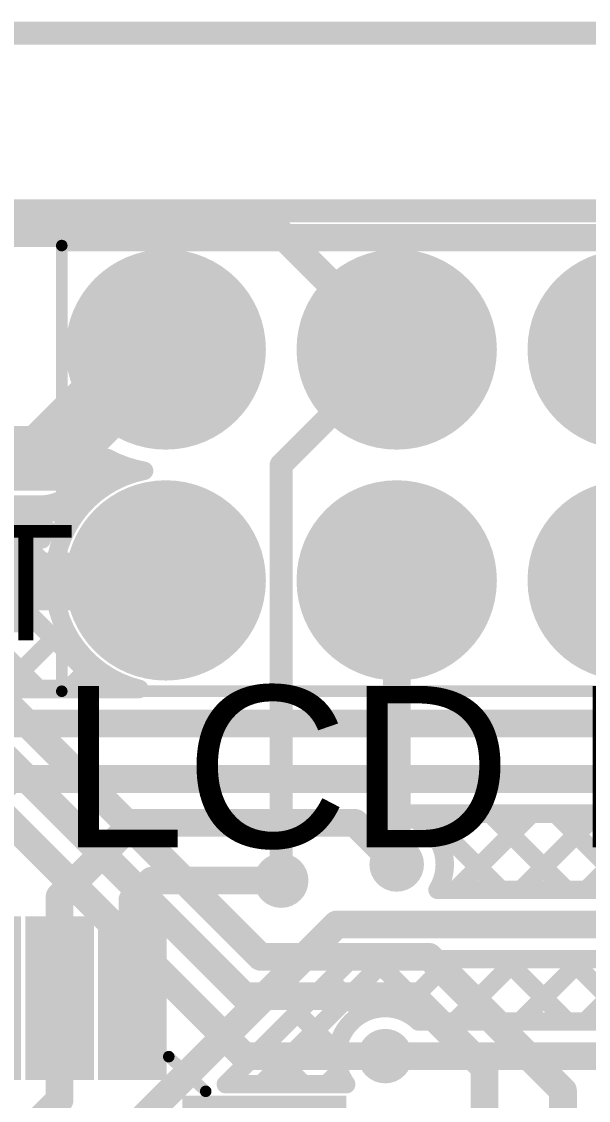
# Model space of a CAD drawing. Header units: millimetres. Extents: x -0.01 to 3.73, y -0.01 to 3.05.
# Drawn here: x 0.8946 to 1.14, y 2.5598 to 3.027 of the extents above; entities that cross this region are included whole.
import ezdxf

# ---------------------------------------------------------------- set-up
doc = ezdxf.new("R2010")
doc.units = ezdxf.units.MM
doc.header["$MEASUREMENT"] = 0
for name, color, linetype in [('BottomLayer', 5, 'Continuous'), ('BottomPaste', 16, 'Continuous'), ('BottomSolder', 6, 'Continuous'), ('Mechanical1', 6, 'Continuous'), ('Mechanical2', 216, 'Continuous'), ('MultiLayer', 9, 'Continuous'), ('PadHoleLayer', 156, 'Continuous'), ('TopLayer', 1, 'Continuous'), ('TopOverlay', 2, 'Continuous'), ('TopPaste', 8, 'Continuous'), ('TopSolder', 216, 'Continuous'), ('ViaHoleLayer', 16, 'Continuous')]:
    doc.layers.add(name, color=color, linetype=linetype)
doc.styles.add('Arial', font='', dxfattribs={"height": 0.2})
doc.styles.get('Arial').set_extended_font_data('Arial')

# ---------------------------------------------------------------- blocks, each defined once
blk = doc.blocks.new('32_TQFP_17')
at = {"layer": 'TopLayer'}
for points in [[(-0.12106, 0.13583), (-0.12106, 0.19882), (-0.09941, 0.19882), (-0.09941, 0.13583)], [(-0.08957, 0.13583), (-0.08957, 0.19882), (-0.06791, 0.19882), (-0.06791, 0.13583)], [(-0.05807, 0.13583), (-0.05807, 0.19882), (-0.03642, 0.19882), (-0.03642, 0.13583)], [(-0.02657, 0.13583), (-0.02657, 0.19882), (-0.00492, 0.19882), (-0.00492, 0.13583)], [(0.00492, 0.13583), (0.00492, 0.19882), (0.02657, 0.19882), (0.02657, 0.13583)], [(0.03642, 0.13583), (0.03642, 0.19882), (0.05807, 0.19882), (0.05807, 0.13583)], [(0.06791, 0.13583), (0.06791, 0.19882), (0.08957, 0.19882), (0.08957, 0.13583)], [(0.09941, 0.13583), (0.09941, 0.19882), (0.12106, 0.19882), (0.12106, 0.13583)], [(-0.19882, 0.12106), (-0.13583, 0.12106), (-0.13583, 0.09941), (-0.19882, 0.09941)], [(0.13583, 0.12106), (0.19882, 0.12106), (0.19882, 0.09941), (0.13583, 0.09941)], [(-0.19882, 0.08957), (-0.13583, 0.08957), (-0.13583, 0.06791), (-0.19882, 0.06791)], [(0.13583, 0.08957), (0.19882, 0.08957), (0.19882, 0.06791), (0.13583, 0.06791)], [(-0.19882, 0.05807), (-0.13583, 0.05807), (-0.13583, 0.03642), (-0.19882, 0.03642)], [(0.13583, 0.05807), (0.19882, 0.05807), (0.19882, 0.03642), (0.13583, 0.03642)], [(-0.19882, 0.02657), (-0.13583, 0.02657), (-0.13583, 0.00492), (-0.19882, 0.00492)], [(0.13583, 0.02657), (0.19882, 0.02657), (0.19882, 0.00492), (0.13583, 0.00492)], [(-0.19882, -0.00492), (-0.13583, -0.00492), (-0.13583, -0.02657), (-0.19882, -0.02657)], [(0.13583, -0.00492), (0.19882, -0.00492), (0.19882, -0.02657), (0.13583, -0.02657)], [(-0.19882, -0.03642), (-0.13583, -0.03642), (-0.13583, -0.05807), (-0.19882, -0.05807)], [(0.13583, -0.03642), (0.19882, -0.03642), (0.19882, -0.05807), (0.13583, -0.05807)], [(-0.19882, -0.06791), (-0.13583, -0.06791), (-0.13583, -0.08957), (-0.19882, -0.08957)], [(0.13583, -0.06791), (0.19882, -0.06791), (0.19882, -0.08957), (0.13583, -0.08957)], [(-0.19882, -0.09941), (-0.13583, -0.09941), (-0.13583, -0.12106), (-0.19882, -0.12106)], [(0.13583, -0.09941), (0.19882, -0.09941), (0.19882, -0.12106), (0.13583, -0.12106)], [(-0.09941, -0.13583), (-0.09941, -0.19882), (-0.12106, -0.19882), (-0.12106, -0.13583)], [(-0.06791, -0.13583), (-0.06791, -0.19882), (-0.08957, -0.19882), (-0.08957, -0.13583)], [(-0.03642, -0.13583), (-0.03642, -0.19882), (-0.05807, -0.19882), (-0.05807, -0.13583)], [(-0.00492, -0.13583), (-0.00492, -0.19882), (-0.02657, -0.19882), (-0.02657, -0.13583)], [(0.02657, -0.13583), (0.02657, -0.19882), (0.00492, -0.19882), (0.00492, -0.13583)], [(0.05807, -0.13583), (0.05807, -0.19882), (0.03642, -0.19882), (0.03642, -0.13583)], [(0.08957, -0.13583), (0.08957, -0.19882), (0.06791, -0.19882), (0.06791, -0.13583)], [(0.12106, -0.13583), (0.12106, -0.19882), (0.09941, -0.19882), (0.09941, -0.13583)]]:
    blk.add_hatch(color=1, dxfattribs=at).paths.add_polyline_path(points)
at = {"layer": 'TopPaste'}
for points in [[(-0.12106, 0.13583), (-0.12106, 0.19882), (-0.09941, 0.19882), (-0.09941, 0.13583)], [(-0.08957, 0.13583), (-0.08957, 0.19882), (-0.06791, 0.19882), (-0.06791, 0.13583)], [(-0.05807, 0.13583), (-0.05807, 0.19882), (-0.03642, 0.19882), (-0.03642, 0.13583)], [(-0.02657, 0.13583), (-0.02657, 0.19882), (-0.00492, 0.19882), (-0.00492, 0.13583)], [(0.00492, 0.13583), (0.00492, 0.19882), (0.02657, 0.19882), (0.02657, 0.13583)], [(0.03642, 0.13583), (0.03642, 0.19882), (0.05807, 0.19882), (0.05807, 0.13583)], [(0.06791, 0.13583), (0.06791, 0.19882), (0.08957, 0.19882), (0.08957, 0.13583)], [(0.09941, 0.13583), (0.09941, 0.19882), (0.12106, 0.19882), (0.12106, 0.13583)], [(-0.19882, 0.12106), (-0.13583, 0.12106), (-0.13583, 0.09941), (-0.19882, 0.09941)], [(0.13583, 0.12106), (0.19882, 0.12106), (0.19882, 0.09941), (0.13583, 0.09941)], [(-0.19882, 0.08957), (-0.13583, 0.08957), (-0.13583, 0.06791), (-0.19882, 0.06791)], [(0.13583, 0.08957), (0.19882, 0.08957), (0.19882, 0.06791), (0.13583, 0.06791)], [(-0.19882, 0.05807), (-0.13583, 0.05807), (-0.13583, 0.03642), (-0.19882, 0.03642)], [(0.13583, 0.05807), (0.19882, 0.05807), (0.19882, 0.03642), (0.13583, 0.03642)], [(-0.19882, 0.02657), (-0.13583, 0.02657), (-0.13583, 0.00492), (-0.19882, 0.00492)], [(0.13583, 0.02657), (0.19882, 0.02657), (0.19882, 0.00492), (0.13583, 0.00492)], [(-0.19882, -0.00492), (-0.13583, -0.00492), (-0.13583, -0.02657), (-0.19882, -0.02657)], [(0.13583, -0.00492), (0.19882, -0.00492), (0.19882, -0.02657), (0.13583, -0.02657)], [(-0.19882, -0.03642), (-0.13583, -0.03642), (-0.13583, -0.05807), (-0.19882, -0.05807)], [(0.13583, -0.03642), (0.19882, -0.03642), (0.19882, -0.05807), (0.13583, -0.05807)], [(-0.19882, -0.06791), (-0.13583, -0.06791), (-0.13583, -0.08957), (-0.19882, -0.08957)], [(0.13583, -0.06791), (0.19882, -0.06791), (0.19882, -0.08957), (0.13583, -0.08957)], [(-0.19882, -0.09941), (-0.13583, -0.09941), (-0.13583, -0.12106), (-0.19882, -0.12106)], [(0.13583, -0.09941), (0.19882, -0.09941), (0.19882, -0.12106), (0.13583, -0.12106)], [(-0.09941, -0.13583), (-0.09941, -0.19882), (-0.12106, -0.19882), (-0.12106, -0.13583)], [(-0.06791, -0.13583), (-0.06791, -0.19882), (-0.08957, -0.19882), (-0.08957, -0.13583)], [(-0.03642, -0.13583), (-0.03642, -0.19882), (-0.05807, -0.19882), (-0.05807, -0.13583)], [(-0.00492, -0.13583), (-0.00492, -0.19882), (-0.02657, -0.19882), (-0.02657, -0.13583)], [(0.02657, -0.13583), (0.02657, -0.19882), (0.00492, -0.19882), (0.00492, -0.13583)], [(0.05807, -0.13583), (0.05807, -0.19882), (0.03642, -0.19882), (0.03642, -0.13583)], [(0.08957, -0.13583), (0.08957, -0.19882), (0.06791, -0.19882), (0.06791, -0.13583)], [(0.12106, -0.13583), (0.12106, -0.19882), (0.09941, -0.19882), (0.09941, -0.13583)]]:
    blk.add_hatch(color=8, dxfattribs=at).paths.add_polyline_path(points)
at = {"layer": 'TopSolder'}
for points in [[(-0.12506, 0.13183), (-0.12506, 0.20282), (-0.09541, 0.20282), (-0.09541, 0.13183)], [(-0.09357, 0.13183), (-0.09357, 0.20282), (-0.06391, 0.20282), (-0.06391, 0.13183)], [(-0.06207, 0.13183), (-0.06207, 0.20282), (-0.03242, 0.20282), (-0.03242, 0.13183)], [(-0.03057, 0.13183), (-0.03057, 0.20282), (-0.00092, 0.20282), (-0.00092, 0.13183)], [(0.00092, 0.13183), (0.00092, 0.20282), (0.03057, 0.20282), (0.03057, 0.13183)], [(0.03242, 0.13183), (0.03242, 0.20282), (0.06207, 0.20282), (0.06207, 0.13183)], [(0.06391, 0.13183), (0.06391, 0.20282), (0.09357, 0.20282), (0.09357, 0.13183)], [(0.09541, 0.13183), (0.09541, 0.20282), (0.12506, 0.20282), (0.12506, 0.13183)], [(-0.20282, 0.12506), (-0.13183, 0.12506), (-0.13183, 0.09541), (-0.20282, 0.09541)], [(0.13183, 0.12506), (0.20282, 0.12506), (0.20282, 0.09541), (0.13183, 0.09541)], [(-0.20282, 0.09357), (-0.13183, 0.09357), (-0.13183, 0.06391), (-0.20282, 0.06391)], [(0.13183, 0.09357), (0.20282, 0.09357), (0.20282, 0.06391), (0.13183, 0.06391)], [(-0.20282, 0.06207), (-0.13183, 0.06207), (-0.13183, 0.03242), (-0.20282, 0.03242)], [(0.13183, 0.06207), (0.20282, 0.06207), (0.20282, 0.03242), (0.13183, 0.03242)], [(-0.20282, 0.03057), (-0.13183, 0.03057), (-0.13183, 0.00092), (-0.20282, 0.00092)], [(0.13183, 0.03057), (0.20282, 0.03057), (0.20282, 0.00092), (0.13183, 0.00092)], [(-0.20282, -0.00092), (-0.13183, -0.00092), (-0.13183, -0.03057), (-0.20282, -0.03057)], [(0.13183, -0.00092), (0.20282, -0.00092), (0.20282, -0.03057), (0.13183, -0.03057)], [(-0.20282, -0.03242), (-0.13183, -0.03242), (-0.13183, -0.06207), (-0.20282, -0.06207)], [(0.13183, -0.03242), (0.20282, -0.03242), (0.20282, -0.06207), (0.13183, -0.06207)], [(-0.20282, -0.06391), (-0.13183, -0.06391), (-0.13183, -0.09357), (-0.20282, -0.09357)], [(0.13183, -0.06391), (0.20282, -0.06391), (0.20282, -0.09357), (0.13183, -0.09357)], [(-0.20282, -0.09541), (-0.13183, -0.09541), (-0.13183, -0.12506), (-0.20282, -0.12506)], [(0.13183, -0.09541), (0.20282, -0.09541), (0.20282, -0.12506), (0.13183, -0.12506)], [(-0.09541, -0.13183), (-0.09541, -0.20282), (-0.12506, -0.20282), (-0.12506, -0.13183)], [(-0.06391, -0.13183), (-0.06391, -0.20282), (-0.09357, -0.20282), (-0.09357, -0.13183)], [(-0.03242, -0.13183), (-0.03242, -0.20282), (-0.06207, -0.20282), (-0.06207, -0.13183)], [(-0.00092, -0.13183), (-0.00092, -0.20282), (-0.03057, -0.20282), (-0.03057, -0.13183)], [(0.03057, -0.13183), (0.03057, -0.20282), (0.00092, -0.20282), (0.00092, -0.13183)], [(0.06207, -0.13183), (0.06207, -0.20282), (0.03242, -0.20282), (0.03242, -0.13183)], [(0.09357, -0.13183), (0.09357, -0.20282), (0.06391, -0.20282), (0.06391, -0.13183)], [(0.12506, -0.13183), (0.12506, -0.20282), (0.09541, -0.20282), (0.09541, -0.13183)]]:
    blk.add_hatch(color=216, dxfattribs=at).paths.add_polyline_path(points)
at = {"layer": 'TopOverlay'}
for points, const_width in [([(-0.1709, 0.134, 1), (-0.1811, 0.134, 1)], 0.01), ([(-0.12725, 0.142, 1), (-0.12475, 0.142, 1)], 0.0025), ([(0.12475, 0.142, 1), (0.12725, 0.142, 1)], 0.0025), ([(-0.1836, 0.134, 1), (-0.1786, 0.134, 1)], 0.005), ([(-0.1734, 0.134, 1), (-0.1684, 0.134, 1)], 0.005), ([(-0.14325, 0.127, 1), (-0.14075, 0.127, 1)], 0.0025), ([(0.14075, 0.127, 1), (0.14325, 0.127, 1)], 0.0025), ([(-0.14381, -0.12556, 1), (-0.14131, -0.12556, 1)], 0.0025), ([(0.14131, -0.12556, 1), (0.14381, -0.12556, 1)], 0.0025), ([(-0.12781, -0.14056, 1), (-0.12531, -0.14056, 1)], 0.0025), ([(0.12531, -0.14056, 1), (0.12781, -0.14056, 1)], 0.0025)]:
    blk.add_lwpolyline(points, format="xyb", close=True, dxfattribs=dict(at, const_width=const_width))
at = {"layer": 'TopOverlay', "const_width": 0.005}
for points in [[(-0.142, 0.127), (-0.126, 0.142)], [(0.126, 0.142), (0.142, 0.127)], [(-0.14256, -0.12556), (-0.12656, -0.14056)], [(0.12656, -0.14056), (0.14256, -0.12556)]]:
    blk.add_lwpolyline(points, dxfattribs=at)
blk = doc.blocks.new('R__0603_B_82')
at = {"layer": 'BottomLayer'}
for points in [[(-0.045, -0.0175), (-0.045, 0.0175), (-0.015, 0.0175), (-0.015, -0.0175)], [(0.015, -0.0175), (0.015, 0.0175), (0.045, 0.0175), (0.045, -0.0175)]]:
    blk.add_hatch(color=5, dxfattribs=at).paths.add_polyline_path(points)
at = {"layer": 'BottomPaste'}
for points in [[(-0.045, -0.0175), (-0.045, 0.0175), (-0.015, 0.0175), (-0.015, -0.0175)], [(0.015, -0.0175), (0.015, 0.0175), (0.045, 0.0175), (0.045, -0.0175)]]:
    blk.add_hatch(color=16, dxfattribs=at).paths.add_polyline_path(points)
at = {"layer": 'BottomSolder'}
for points in [[(-0.049, -0.0215), (-0.049, 0.0215), (-0.011, 0.0215), (-0.011, -0.0215)], [(0.011, -0.0215), (0.011, 0.0215), (0.049, 0.0215), (0.049, -0.0215)]]:
    blk.add_hatch(color=6, dxfattribs=at).paths.add_polyline_path(points)
blk = doc.blocks.new('B_2100S08P_B110_121')
at = {"layer": 'BottomLayer'}
h = blk.add_hatch(color=5, dxfattribs=at)
edge = h.paths.add_edge_path()
edge.add_arc((0.15, 0.05), 0.03937, 0, 360)
h = blk.add_hatch(color=5, dxfattribs=at)
edge = h.paths.add_edge_path()
edge.add_arc((0.25, 0.05), 0.03937, 0, 360)
h = blk.add_hatch(color=5, dxfattribs=at)
edge = h.paths.add_edge_path()
edge.add_arc((0.35, 0.05), 0.03937, 0, 360)
h = blk.add_hatch(color=5, dxfattribs=at)
edge = h.paths.add_edge_path()
edge.add_arc((0.15, -0.05), 0.03937, 0, 360)
h = blk.add_hatch(color=5, dxfattribs=at)
edge = h.paths.add_edge_path()
edge.add_arc((0.25, -0.05), 0.03937, 0, 360)
h = blk.add_hatch(color=5, dxfattribs=at)
edge = h.paths.add_edge_path()
edge.add_arc((0.35, -0.05), 0.03937, 0, 360)
at = {"layer": 'BottomSolder'}
h = blk.add_hatch(color=6, dxfattribs=at)
edge = h.paths.add_edge_path()
edge.add_arc((0.15, 0.05), 0.04337, 0, 360)
h = blk.add_hatch(color=6, dxfattribs=at)
edge = h.paths.add_edge_path()
edge.add_arc((0.25, 0.05), 0.04337, 0, 360)
h = blk.add_hatch(color=6, dxfattribs=at)
edge = h.paths.add_edge_path()
edge.add_arc((0.35, 0.05), 0.04337, 0, 360)
h = blk.add_hatch(color=6, dxfattribs=at)
edge = h.paths.add_edge_path()
edge.add_arc((0.15, -0.05), 0.04337, 0, 360)
h = blk.add_hatch(color=6, dxfattribs=at)
edge = h.paths.add_edge_path()
edge.add_arc((0.25, -0.05), 0.04337, 0, 360)
h = blk.add_hatch(color=6, dxfattribs=at)
edge = h.paths.add_edge_path()
edge.add_arc((0.35, -0.05), 0.04337, 0, 360)
at = {"layer": 'MultiLayer'}
h = blk.add_hatch(color=9, dxfattribs=at)
edge = h.paths.add_edge_path()
edge.add_arc((0.15, 0.05), 0.03937, 0, 360)
h = blk.add_hatch(color=9, dxfattribs=at)
edge = h.paths.add_edge_path()
edge.add_arc((0.25, 0.05), 0.03937, 0, 360)
h = blk.add_hatch(color=9, dxfattribs=at)
edge = h.paths.add_edge_path()
edge.add_arc((0.35, 0.05), 0.03937, 0, 360)
h = blk.add_hatch(color=9, dxfattribs=at)
edge = h.paths.add_edge_path()
edge.add_arc((0.15, -0.05), 0.03937, 0, 360)
h = blk.add_hatch(color=9, dxfattribs=at)
edge = h.paths.add_edge_path()
edge.add_arc((0.25, -0.05), 0.03937, 0, 360)
h = blk.add_hatch(color=9, dxfattribs=at)
edge = h.paths.add_edge_path()
edge.add_arc((0.35, -0.05), 0.03937, 0, 360)
at = {"layer": 'PadHoleLayer'}
h = blk.add_hatch(color=156, dxfattribs=at)
edge = h.paths.add_edge_path()
edge.add_arc((0.15, 0.05), 0.02008, 0, 360)
h = blk.add_hatch(color=156, dxfattribs=at)
edge = h.paths.add_edge_path()
edge.add_arc((0.25, 0.05), 0.02008, 0, 360)
h = blk.add_hatch(color=156, dxfattribs=at)
edge = h.paths.add_edge_path()
edge.add_arc((0.35, 0.05), 0.02008, 0, 360)
h = blk.add_hatch(color=156, dxfattribs=at)
edge = h.paths.add_edge_path()
edge.add_arc((0.15, -0.05), 0.02008, 0, 360)
h = blk.add_hatch(color=156, dxfattribs=at)
edge = h.paths.add_edge_path()
edge.add_arc((0.25, -0.05), 0.02008, 0, 360)
h = blk.add_hatch(color=156, dxfattribs=at)
edge = h.paths.add_edge_path()
edge.add_arc((0.35, -0.05), 0.02008, 0, 360)
at = {"layer": 'TopLayer'}
h = blk.add_hatch(color=1, dxfattribs=at)
edge = h.paths.add_edge_path()
edge.add_arc((0.15, 0.05), 0.03937, 0, 360)
h = blk.add_hatch(color=1, dxfattribs=at)
edge = h.paths.add_edge_path()
edge.add_arc((0.25, 0.05), 0.03937, 0, 360)
h = blk.add_hatch(color=1, dxfattribs=at)
edge = h.paths.add_edge_path()
edge.add_arc((0.35, 0.05), 0.03937, 0, 360)
h = blk.add_hatch(color=1, dxfattribs=at)
edge = h.paths.add_edge_path()
edge.add_arc((0.15, -0.05), 0.03937, 0, 360)
h = blk.add_hatch(color=1, dxfattribs=at)
edge = h.paths.add_edge_path()
edge.add_arc((0.25, -0.05), 0.03937, 0, 360)
h = blk.add_hatch(color=1, dxfattribs=at)
edge = h.paths.add_edge_path()
edge.add_arc((0.35, -0.05), 0.03937, 0, 360)
at = {"layer": 'TopSolder'}
h = blk.add_hatch(color=216, dxfattribs=at)
edge = h.paths.add_edge_path()
edge.add_arc((0.15, 0.05), 0.04337, 0, 360)
h = blk.add_hatch(color=216, dxfattribs=at)
edge = h.paths.add_edge_path()
edge.add_arc((0.25, 0.05), 0.04337, 0, 360)
h = blk.add_hatch(color=216, dxfattribs=at)
edge = h.paths.add_edge_path()
edge.add_arc((0.35, 0.05), 0.04337, 0, 360)
h = blk.add_hatch(color=216, dxfattribs=at)
edge = h.paths.add_edge_path()
edge.add_arc((0.15, -0.05), 0.04337, 0, 360)
h = blk.add_hatch(color=216, dxfattribs=at)
edge = h.paths.add_edge_path()
edge.add_arc((0.25, -0.05), 0.04337, 0, 360)
h = blk.add_hatch(color=216, dxfattribs=at)
edge = h.paths.add_edge_path()
edge.add_arc((0.35, -0.05), 0.04337, 0, 360)
at = {"layer": 'TopOverlay', "const_width": 0.005}
for points in [[(0.395, 0.098), (-0.395, 0.098)], [(0.395, 0.098), (0.395, -0.095)], [(0.395, -0.095), (-0.395, -0.095)]]:
    blk.add_lwpolyline(points, dxfattribs=at)
at = {"layer": 'TopOverlay', "const_width": 0.0025}
for points in [[(0.39375, 0.098, 1), (0.39625, 0.098, 1)], [(0.39375, 0.098, 1), (0.39625, 0.098, 1)], [(0.39375, -0.095, 1), (0.39625, -0.095, 1)], [(0.39375, -0.095, 1), (0.39625, -0.095, 1)]]:
    blk.add_lwpolyline(points, format="xyb", close=True, dxfattribs=at)

msp = doc.modelspace()

# ---------------------------------------------------------------- hatches: boundary and pattern name
at = {"layer": 'BottomLayer'}
h = msp.add_hatch(color=5, dxfattribs=at)
edge = h.paths.add_edge_path()
edge.add_arc((1.057, 2.662), 0.01181, 0, 360)
h = msp.add_hatch(color=5, dxfattribs=at)
edge = h.paths.add_edge_path()
edge.add_arc((1.007, 2.655), 0.01181, 0, 360)
h = msp.add_hatch(color=5, dxfattribs=at)
edge = h.paths.add_edge_path()
edge.add_arc((1.052, 2.579), 0.01181, 0, 360)
at = {"layer": 'TopLayer'}
h = msp.add_hatch(color=1, dxfattribs=at)
edge = h.paths.add_edge_path()
edge.add_arc((1.057, 2.662), 0.01181, 0, 360)
h = msp.add_hatch(color=1, dxfattribs=at)
edge = h.paths.add_edge_path()
edge.add_arc((1.007, 2.655), 0.01181, 0, 360)
h = msp.add_hatch(color=1, dxfattribs=at)
edge = h.paths.add_edge_path()
edge.add_arc((1.052, 2.579), 0.01181, 0, 360)
at = {"layer": 'ViaHoleLayer'}
h = msp.add_hatch(color=16, dxfattribs=at)
edge = h.paths.add_edge_path()
edge.add_arc((1.057, 2.662), 0.00591, 0, 360)
h = msp.add_hatch(color=16, dxfattribs=at)
edge = h.paths.add_edge_path()
edge.add_arc((1.007, 2.655), 0.00591, 0, 360)
h = msp.add_hatch(color=16, dxfattribs=at)
edge = h.paths.add_edge_path()
edge.add_arc((1.052, 2.579), 0.00591, 0, 360)

# ---------------------------------------------------------------- linework, layer by layer
at = {"layer": 'BottomLayer'}
for points, const_width in [([(0.85137, 2.93437), (1.50763, 2.93437)], 0.01), ([(0.9026, 2.83931), (0.94829, 2.885)], 0.025), ([(0.94829, 2.885), (0.957, 2.885)], 0.025), ([(1.007, 2.835), (1.057, 2.885)], 0.01), ([(0.792, 2.83931), (0.9026, 2.83931)], 0.025), ([(0.9178, 2.82411), (0.9317, 2.83801)], 0.008), ([(1.007, 2.655), (1.007, 2.835)], 0.01), ([(0.92342, 2.82972), (0.92882, 2.82432)], 0.008), ([(0.9026, 2.8105), (0.91214, 2.82005)], 0.008), ([(0.90666, 2.8182), (0.91532, 2.80954)], 0.008), ([(0.80628, 2.81781), (0.9026, 2.81781)], 0.008), ([(0.856, 2.8105), (0.904, 2.8105)], 0.008), ([(0.904, 2.806), (0.904, 2.8105)], 0.008), ([(0.904, 2.806), (0.91343, 2.806)], 0.008), ([(0.8805, 2.7845), (0.9615, 2.7845)], 0.025), ([(0.9615, 2.7845), (0.962, 2.784)], 0.025), ([(1.057, 2.662), (1.057, 2.785)], 0.012), ([(0.86904, 2.751), (0.99804, 2.622)], 0.012), ([(0.862, 2.734), (0.991, 2.605)], 0.012), ([(0.853, 2.717), (0.991, 2.579)], 0.012), ([(0.99804, 2.622), (1.07104, 2.622)], 0.012), ([(1.07104, 2.622), (1.129, 2.56404)], 0.012), ([(0.991, 2.605), (1.064, 2.605)], 0.012), ([(1.064, 2.605), (1.095, 2.574)], 0.012), ([(0.991, 2.579), (1.052, 2.579)], 0.012), ([(1.095, 2.429), (1.095, 2.574)], 0.012), ([(1.129, 2.429), (1.129, 2.56404)], 0.012)]:
    msp.add_lwpolyline(points, dxfattribs=dict(at, const_width=const_width))
for points, const_width in [([(0.94204, 2.885, 1), (0.95454, 2.885, 1)], 0.0125), ([(0.94204, 2.885, 1), (0.95454, 2.885, 1)], 0.0125), ([(0.95075, 2.885, 1), (0.96325, 2.885, 1)], 0.0125), ([(1.0545, 2.885, 1), (1.0595, 2.885, 1)], 0.005), ([(0.89635, 2.83931, 1), (0.90885, 2.83931, 1)], 0.0125), ([(0.89635, 2.83931, 1), (0.90885, 2.83931, 1)], 0.0125), ([(0.9297, 2.83801, 1), (0.9337, 2.83801, 1)], 0.004), ([(0.9297, 2.83801, 1), (0.9337, 2.83801, 1)], 0.004), ([(0.94564, 2.83246, 1), (0.94964, 2.83246, 1)], 0.004), ([(0.94564, 2.83246, 1), (0.94964, 2.83246, 1)], 0.004), ([(1.0045, 2.835, 1), (1.0095, 2.835, 1)], 0.005), ([(1.0045, 2.835, 1), (1.0095, 2.835, 1)], 0.005), ([(0.92142, 2.82972, 1), (0.92542, 2.82972, 1)], 0.004), ([(0.9158, 2.82411, 1), (0.9198, 2.82411, 1)], 0.004), ([(0.9158, 2.82411, 1), (0.9198, 2.82411, 1)], 0.004), ([(0.9158, 2.82411, 1), (0.9198, 2.82411, 1)], 0.004), ([(0.92682, 2.82432, 1), (0.93082, 2.82432, 1)], 0.004), ([(0.90466, 2.8182, 1), (0.90866, 2.8182, 1)], 0.004), ([(0.91014, 2.82005, 1), (0.91414, 2.82005, 1)], 0.004), ([(0.9006, 2.81781, 1), (0.9046, 2.81781, 1)], 0.004), ([(0.9006, 2.81781, 1), (0.9046, 2.81781, 1)], 0.004), ([(0.9006, 2.81781, 1), (0.9046, 2.81781, 1)], 0.004), ([(0.9006, 2.8105, 1), (0.9046, 2.8105, 1)], 0.004), ([(0.902, 2.8105, 1), (0.906, 2.8105, 1)], 0.004), ([(0.902, 2.8105, 1), (0.906, 2.8105, 1)], 0.004), ([(0.91332, 2.80954, 1), (0.91732, 2.80954, 1)], 0.004), ([(0.902, 2.806, 1), (0.906, 2.806, 1)], 0.004), ([(0.902, 2.806, 1), (0.906, 2.806, 1)], 0.004), ([(0.91143, 2.806, 1), (0.91543, 2.806, 1)], 0.004), ([(0.91143, 2.806, 1), (0.91543, 2.806, 1)], 0.004), ([(0.95525, 2.7845, 1), (0.96775, 2.7845, 1)], 0.0125), ([(0.95525, 2.7845, 1), (0.96775, 2.7845, 1)], 0.0125), ([(0.95575, 2.784, 1), (0.96825, 2.784, 1)], 0.0125), ([(1.054, 2.785, 1), (1.06, 2.785, 1)], 0.006), ([(1.054, 2.662, 1), (1.06, 2.662, 1)], 0.006), ([(1.0045, 2.655, 1), (1.0095, 2.655, 1)], 0.005), ([(0.99504, 2.622, 1), (1.00104, 2.622, 1)], 0.006), ([(0.99504, 2.622, 1), (1.00104, 2.622, 1)], 0.006), ([(1.06804, 2.622, 1), (1.07404, 2.622, 1)], 0.006), ([(1.06804, 2.622, 1), (1.07404, 2.622, 1)], 0.006), ([(0.988, 2.605, 1), (0.994, 2.605, 1)], 0.006), ([(0.988, 2.605, 1), (0.994, 2.605, 1)], 0.006), ([(1.061, 2.605, 1), (1.067, 2.605, 1)], 0.006), ([(1.061, 2.605, 1), (1.067, 2.605, 1)], 0.006), ([(0.988, 2.579, 1), (0.994, 2.579, 1)], 0.006), ([(0.988, 2.579, 1), (0.994, 2.579, 1)], 0.006), ([(1.049, 2.579, 1), (1.055, 2.579, 1)], 0.006), ([(1.092, 2.574, 1), (1.098, 2.574, 1)], 0.006), ([(1.092, 2.574, 1), (1.098, 2.574, 1)], 0.006), ([(1.126, 2.56404, 1), (1.132, 2.56404, 1)], 0.006), ([(1.126, 2.56404, 1), (1.132, 2.56404, 1)], 0.006)]:
    msp.add_lwpolyline(points, format="xyb", close=True, dxfattribs=dict(at, const_width=const_width))
at = {"layer": 'BottomLayer', "const_width": 0.008}
for points in [[(0.94764, 2.83246, -0.079572), (0.9317, 2.83801)], [(0.91343, 2.806, -0.235999), (0.94764, 2.83246)], [(0.9178, 2.82411, -0.198912), (0.9026, 2.81781)], [(0.9178, 2.82411, -0.198912), (0.9026, 2.81781)]]:
    msp.add_lwpolyline(points, format="xyb", dxfattribs=at)
at = {"layer": 'Mechanical1', "const_width": 0.01}
msp.add_lwpolyline([(0, 3.022), (1.58856, 3.022)], dxfattribs=at)
at = {"layer": 'Mechanical2', "const_width": 0.01}
msp.add_lwpolyline([(0, 2.945), (3.621, 2.945)], dxfattribs=at)
at = {"layer": 'TopLayer'}
for points, const_width in [([(0.47937, 2.93537), (1.00663, 2.93537)], 0.012), ([(1.00663, 2.93537), (1.057, 2.885)], 0.012), ([(0.90831, 2.83631), (0.957, 2.885)], 0.025), ([(0.86662, 2.83631), (0.90831, 2.83631)], 0.025), ([(0.92351, 2.82111), (0.93766, 2.83526)], 0.008), ([(0.90339, 2.81129), (0.90691, 2.81481)], 0.008), ([(0.90339, 2.81481), (0.90831, 2.81481)], 0.008), ([(0.90339, 2.80276), (0.90339, 2.81481)], 0.008), ([(0.90998, 2.81487), (0.91532, 2.80954)], 0.008), ([(0.83157, 2.80276), (0.90339, 2.80276)], 0.008), ([(0.83157, 2.73948), (0.89485, 2.80276)], 0.008), ([(0.83725, 2.80276), (0.902, 2.738)], 0.008), ([(0.86553, 2.80276), (0.93029, 2.738)], 0.008), ([(0.89381, 2.80276), (0.90871, 2.78786)], 0.008), ([(0.83157, 2.71119), (0.90875, 2.78836)], 0.008), ([(0.88667, 2.738), (0.91318, 2.76451)], 0.008), ([(0.91495, 2.738), (0.92536, 2.74841)], 0.008), ([(0.884, 2.738), (0.94557, 2.738)], 0.008), ([(0.884, 2.723), (1.30848, 2.723)], 0.012), ([(1.13908, 2.651), (1.19608, 2.708)], 0.008), ([(0.84807, 2.65707), (0.89, 2.699)], 0.012), ([(0.89, 2.699), (1.157, 2.699)], 0.012), ([(1.05621, 2.684), (1.14257, 2.684)], 0.008), ([(1.06914, 2.684), (1.10214, 2.651)], 0.008), ([(1.07524, 2.67202), (1.08723, 2.684)], 0.008), ([(1.08251, 2.651), (1.11551, 2.684)], 0.008), ([(1.09742, 2.684), (1.13042, 2.651)], 0.008), ([(1.11079, 2.651), (1.14321, 2.68341)], 0.008), ([(1.12571, 2.684), (1.15871, 2.651)], 0.008), ([(0.91106, 2.64806), (0.943, 2.68)], 0.012), ([(0.943, 2.68), (1.039, 2.68)], 0.012), ([(1.039, 2.68), (1.057, 2.662)], 0.012), ([(0.94256, 2.64656), (0.951, 2.655)], 0.012), ([(0.951, 2.655), (1.007, 2.655)], 0.012), ([(0.91106, 2.60408), (0.91106, 2.64806)], 0.012), ([(1.07467, 2.651), (2.86, 2.651)], 0.008), ([(0.94256, 2.60408), (0.94256, 2.64656)], 0.012), ([(0.921, 2.526), (1.031, 2.636)], 0.012), ([(1.031, 2.636), (2.86, 2.636)], 0.012), ([(0.98303, 2.56682), (1.03721, 2.621)], 0.008), ([(0.99833, 2.56682), (1.05251, 2.621)], 0.008), ([(1.03721, 2.621), (2.85379, 2.621)], 0.008), ([(1.04729, 2.621), (1.07429, 2.594)], 0.008), ([(1.05855, 2.59875), (1.08079, 2.621)], 0.008), ([(1.07557, 2.621), (1.10257, 2.594)], 0.008), ([(1.08208, 2.594), (1.10908, 2.621)], 0.008), ([(1.10385, 2.621), (1.13085, 2.594)], 0.008), ([(1.11036, 2.594), (1.13736, 2.621)], 0.008), ([(1.13214, 2.621), (1.15914, 2.594)], 0.008), ([(1.13865, 2.594), (1.16565, 2.621)], 0.008), ([(1.02811, 2.61189), (1.04249, 2.59751)], 0.008), ([(0.91106, 2.56006), (0.91106, 2.60408)], 0.012), ([(1.01397, 2.59775), (1.03124, 2.58048)], 0.008), ([(1.06643, 2.594), (1.478, 2.594)], 0.008), ([(0.99982, 2.58361), (1.01662, 2.56682)], 0.008), ([(1.052, 2.579), (1.478, 2.579)], 0.012), ([(1.02661, 2.56682), (1.03225, 2.57245)], 0.008), ([(0.98303, 2.56682), (1.03513, 2.56682)], 0.008), ([(0.98568, 2.56947), (0.98833, 2.56682)], 0.008), ([(0.903, 2.552), (0.91106, 2.56006)], 0.012)]:
    msp.add_lwpolyline(points, dxfattribs=dict(at, const_width=const_width))
for points, const_width in [([(1.00363, 2.93537, 1), (1.00963, 2.93537, 1)], 0.006), ([(1.00363, 2.93537, 1), (1.00963, 2.93537, 1)], 0.006), ([(0.95075, 2.885, 1), (0.96325, 2.885, 1)], 0.0125), ([(1.054, 2.885, 1), (1.06, 2.885, 1)], 0.006), ([(0.90206, 2.83631, 1), (0.91456, 2.83631, 1)], 0.0125), ([(0.90206, 2.83631, 1), (0.91456, 2.83631, 1)], 0.0125), ([(0.93566, 2.83526, 1), (0.93966, 2.83526, 1)], 0.004), ([(0.93566, 2.83526, 1), (0.93966, 2.83526, 1)], 0.004), ([(0.94564, 2.83246, 1), (0.94964, 2.83246, 1)], 0.004), ([(0.94564, 2.83246, 1), (0.94964, 2.83246, 1)], 0.004), ([(0.92151, 2.82111, 1), (0.92551, 2.82111, 1)], 0.004), ([(0.92151, 2.82111, 1), (0.92551, 2.82111, 1)], 0.004), ([(0.92151, 2.82111, 1), (0.92551, 2.82111, 1)], 0.004), ([(0.90139, 2.81481, 1), (0.90539, 2.81481, 1)], 0.004), ([(0.90139, 2.81481, 1), (0.90539, 2.81481, 1)], 0.004), ([(0.90491, 2.81481, 1), (0.90891, 2.81481, 1)], 0.004), ([(0.90631, 2.81481, 1), (0.91031, 2.81481, 1)], 0.004), ([(0.90631, 2.81481, 1), (0.91031, 2.81481, 1)], 0.004), ([(0.90631, 2.81481, 1), (0.91031, 2.81481, 1)], 0.004), ([(0.90798, 2.81487, 1), (0.91198, 2.81487, 1)], 0.004), ([(0.90139, 2.81129, 1), (0.90539, 2.81129, 1)], 0.004), ([(0.91332, 2.80954, 1), (0.91732, 2.80954, 1)], 0.004), ([(0.89181, 2.80276, 1), (0.89581, 2.80276, 1)], 0.004), ([(0.89285, 2.80276, 1), (0.89685, 2.80276, 1)], 0.004), ([(0.90139, 2.80276, 1), (0.90539, 2.80276, 1)], 0.004), ([(0.90139, 2.80276, 1), (0.90539, 2.80276, 1)], 0.004), ([(0.90671, 2.78786, 1), (0.91071, 2.78786, 1)], 0.004), ([(0.90675, 2.78836, 1), (0.91075, 2.78836, 1)], 0.004), ([(0.91118, 2.76451, 1), (0.91518, 2.76451, 1)], 0.004), ([(0.92336, 2.74841, 1), (0.92736, 2.74841, 1)], 0.004), ([(0.9, 2.738, 1), (0.904, 2.738, 1)], 0.004), ([(0.91295, 2.738, 1), (0.91695, 2.738, 1)], 0.004), ([(0.92829, 2.738, 1), (0.93229, 2.738, 1)], 0.004), ([(0.94357, 2.738, 1), (0.94757, 2.738, 1)], 0.004), ([(0.94357, 2.738, 1), (0.94757, 2.738, 1)], 0.004), ([(0.887, 2.699, 1), (0.893, 2.699, 1)], 0.006), ([(0.887, 2.699, 1), (0.893, 2.699, 1)], 0.006), ([(1.05421, 2.684, 1), (1.05821, 2.684, 1)], 0.004), ([(1.05541, 2.68281, 1), (1.05941, 2.68281, 1)], 0.004), ([(1.06714, 2.684, 1), (1.07114, 2.684, 1)], 0.004), ([(1.08523, 2.684, 1), (1.08923, 2.684, 1)], 0.004), ([(1.09542, 2.684, 1), (1.09942, 2.684, 1)], 0.004), ([(1.11351, 2.684, 1), (1.11751, 2.684, 1)], 0.004), ([(1.12371, 2.684, 1), (1.12771, 2.684, 1)], 0.004), ([(1.14057, 2.684, 1), (1.14457, 2.684, 1)], 0.004), ([(1.14057, 2.684, 1), (1.14457, 2.684, 1)], 0.004), ([(1.14121, 2.68341, 1), (1.14521, 2.68341, 1)], 0.004), ([(0.94, 2.68, 1), (0.946, 2.68, 1)], 0.006), ([(0.94, 2.68, 1), (0.946, 2.68, 1)], 0.006), ([(1.036, 2.68, 1), (1.042, 2.68, 1)], 0.006), ([(1.036, 2.68, 1), (1.042, 2.68, 1)], 0.006), ([(1.07324, 2.67202, 1), (1.07724, 2.67202, 1)], 0.004), ([(1.054, 2.662, 1), (1.06, 2.662, 1)], 0.006), ([(1.07581, 2.662, 1), (1.07981, 2.662, 1)], 0.004), ([(1.07581, 2.662, 1), (1.07981, 2.662, 1)], 0.004), ([(0.948, 2.655, 1), (0.954, 2.655, 1)], 0.006), ([(0.948, 2.655, 1), (0.954, 2.655, 1)], 0.006), ([(1.004, 2.655, 1), (1.01, 2.655, 1)], 0.006), ([(0.90806, 2.64806, 1), (0.91406, 2.64806, 1)], 0.006), ([(0.90806, 2.64806, 1), (0.91406, 2.64806, 1)], 0.006), ([(1.07267, 2.651, 1), (1.07667, 2.651, 1)], 0.004), ([(1.07267, 2.651, 1), (1.07667, 2.651, 1)], 0.004), ([(1.08051, 2.651, 1), (1.08451, 2.651, 1)], 0.004), ([(1.10014, 2.651, 1), (1.10414, 2.651, 1)], 0.004), ([(1.10879, 2.651, 1), (1.11279, 2.651, 1)], 0.004), ([(1.12842, 2.651, 1), (1.13242, 2.651, 1)], 0.004), ([(1.13708, 2.651, 1), (1.14108, 2.651, 1)], 0.004), ([(0.93956, 2.64656, 1), (0.94556, 2.64656, 1)], 0.006), ([(0.93956, 2.64656, 1), (0.94556, 2.64656, 1)], 0.006), ([(1.028, 2.636, 1), (1.034, 2.636, 1)], 0.006), ([(1.028, 2.636, 1), (1.034, 2.636, 1)], 0.006), ([(1.03521, 2.621, 1), (1.03921, 2.621, 1)], 0.004), ([(1.03521, 2.621, 1), (1.03921, 2.621, 1)], 0.004), ([(1.04529, 2.621, 1), (1.04929, 2.621, 1)], 0.004), ([(1.05051, 2.621, 1), (1.05451, 2.621, 1)], 0.004), ([(1.07357, 2.621, 1), (1.07757, 2.621, 1)], 0.004), ([(1.07879, 2.621, 1), (1.08279, 2.621, 1)], 0.004), ([(1.10185, 2.621, 1), (1.10585, 2.621, 1)], 0.004), ([(1.10708, 2.621, 1), (1.11108, 2.621, 1)], 0.004), ([(1.13014, 2.621, 1), (1.13414, 2.621, 1)], 0.004), ([(1.13536, 2.621, 1), (1.13936, 2.621, 1)], 0.004), ([(1.02611, 2.61189, 1), (1.03011, 2.61189, 1)], 0.004), ([(0.90806, 2.60408, 1), (0.91406, 2.60408, 1)], 0.006), ([(0.90806, 2.60408, 1), (0.91406, 2.60408, 1)], 0.006), ([(0.93956, 2.60408, 1), (0.94556, 2.60408, 1)], 0.006), ([(1.05655, 2.59875, 1), (1.06055, 2.59875, 1)], 0.004), ([(1.01197, 2.59775, 1), (1.01597, 2.59775, 1)], 0.004), ([(1.04049, 2.59751, 1), (1.04449, 2.59751, 1)], 0.004), ([(1.06443, 2.594, 1), (1.06843, 2.594, 1)], 0.004), ([(1.06443, 2.594, 1), (1.06843, 2.594, 1)], 0.004), ([(1.07229, 2.594, 1), (1.07629, 2.594, 1)], 0.004), ([(1.08008, 2.594, 1), (1.08408, 2.594, 1)], 0.004), ([(1.10057, 2.594, 1), (1.10457, 2.594, 1)], 0.004), ([(1.10836, 2.594, 1), (1.11236, 2.594, 1)], 0.004), ([(1.12885, 2.594, 1), (1.13285, 2.594, 1)], 0.004), ([(1.13665, 2.594, 1), (1.14065, 2.594, 1)], 0.004), ([(0.99782, 2.58361, 1), (1.00182, 2.58361, 1)], 0.004), ([(1.02924, 2.58048, 1), (1.03324, 2.58048, 1)], 0.004), ([(1.049, 2.579, 1), (1.055, 2.579, 1)], 0.006), ([(1.03025, 2.57245, 1), (1.03425, 2.57245, 1)], 0.004), ([(0.98103, 2.56682, 1), (0.98503, 2.56682, 1)], 0.004), ([(0.98103, 2.56682, 1), (0.98503, 2.56682, 1)], 0.004), ([(0.98368, 2.56947, 1), (0.98768, 2.56947, 1)], 0.004), ([(0.98633, 2.56682, 1), (0.99033, 2.56682, 1)], 0.004), ([(0.99633, 2.56682, 1), (1.00033, 2.56682, 1)], 0.004), ([(1.01462, 2.56682, 1), (1.01862, 2.56682, 1)], 0.004), ([(1.02461, 2.56682, 1), (1.02861, 2.56682, 1)], 0.004), ([(1.03313, 2.56682, 1), (1.03713, 2.56682, 1)], 0.004), ([(1.03313, 2.56682, 1), (1.03713, 2.56682, 1)], 0.004), ([(0.90806, 2.56006, 1), (0.91406, 2.56006, 1)], 0.006), ([(0.90806, 2.56006, 1), (0.91406, 2.56006, 1)], 0.006)]:
    msp.add_lwpolyline(points, format="xyb", close=True, dxfattribs=dict(at, const_width=const_width))
at = {"layer": 'TopLayer', "const_width": 0.008}
for points in [[(0.94557, 2.738, -0.803854), (0.94764, 2.83246)], [(0.94764, 2.83246, -0.048675), (0.93766, 2.83526)], [(0.92351, 2.82111, -0.198912), (0.90831, 2.81481)], [(0.92351, 2.82111, -0.198912), (0.90831, 2.81481)], [(1.17781, 2.699, -0.661143), (1.14257, 2.684)], [(1.05741, 2.68281, -0.408508), (1.07781, 2.662)], [(1.07781, 2.662, -0.140134), (1.07467, 2.651)], [(1.03513, 2.56682, -0.913984), (1.06643, 2.594)]]:
    msp.add_lwpolyline(points, format="xyb", dxfattribs=at)

# ---------------------------------------------------------------- block references
at = {"rotation": 180}
for name, p in [('B_2100S08P_B110_121', (1.307, 2.835)), ('R__0603_B_82', (0.85, 2.784))]:
    msp.add_blockref(name, p, dxfattribs=at)
msp.add_blockref('32_TQFP_17', (0.83232, 2.43676))

# ---------------------------------------------------------------- texts
at = {"layer": 'TopOverlay', "style": 'Arial'}
for s, height, p in [('RESET', 0.05, (0.685, 2.75899)), ('LCD HEADER', 0.07, (0.911, 2.66934))]:
    msp.add_text(s, height=height, rotation=360, dxfattribs=at).set_placement(p)

doc.saveas('drawing.dxf')
